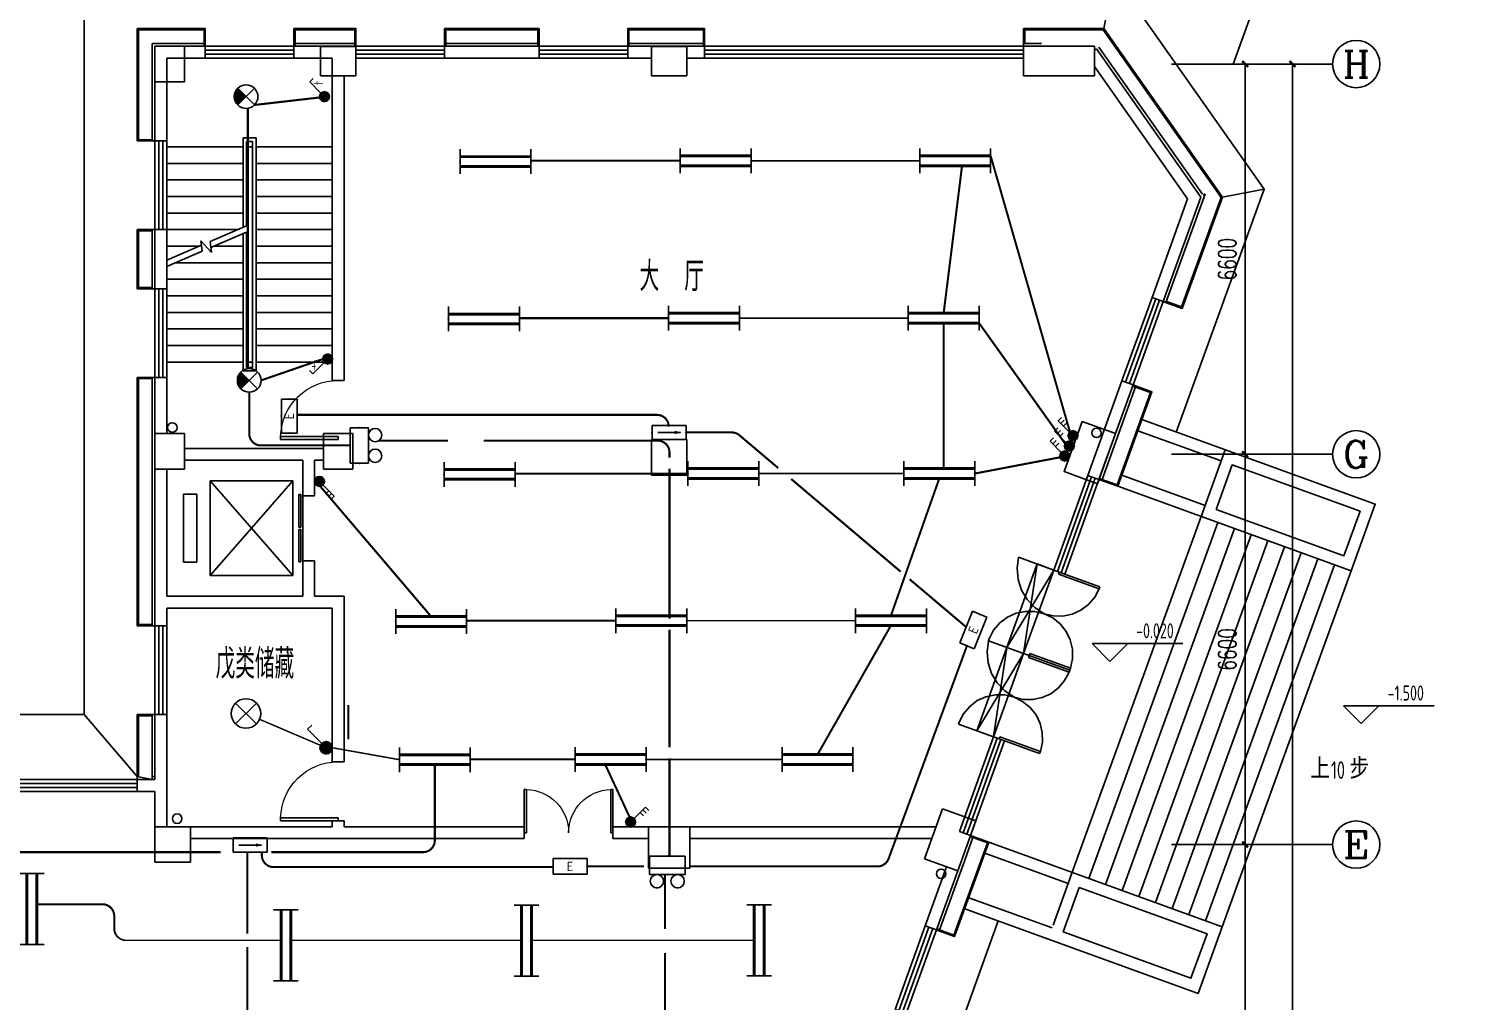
# Model space of a CAD drawing. Extents: x 2166032 to 5302137, y 581493 to 2416206.
# Drawn here: x 2506403 to 2530567, y 1214618 to 1231071 of the extents above; entities that cross this region are included whole.
import ezdxf
from ezdxf.enums import TextEntityAlignment as Align

# ---------------------------------------------------------------- set-up
doc = ezdxf.new("R2010")
doc.units = 0
doc.header["$LTSCALE"] = 1000
doc.header["$MEASUREMENT"] = 0
doc.linetypes.add('DASH', pattern=[0.35, 0.25, -0.1])
doc.linetypes.add('DASHEDX2', pattern=[1.5, 1, -0.5])
for name, color, linetype in [('3T_WOOD', 21, 'Continuous'), ('AXIS', 3, 'Continuous'), ('AXIS_TEXT', 7, 'Continuous'), ('COLUMN', 2, 'Continuous'), ('DIM_ELEV', 3, 'Continuous'), ('DIM_SYMB', 3, 'Continuous'), ('EQUIP-照明', 3, 'Continuous'), ('PUB_TEXT', 7, 'Continuous'), ('STAIR', 8, 'Continuous'), ('SURFACE', 8, 'Continuous'), ('TEL_TEXT', 7, 'Continuous'), ('WALL', 8, 'Continuous'), ('WINDOW', 8, 'Continuous'), ('WIRE-应急', 6, 'DASH'), ('WIRE-照明', 1, 'Continuous'), ('屋面', 151, 'Continuous'), ('石材幕墙', 8, 'Continuous')]:
    doc.layers.add(name, color=color, linetype=linetype)
doc.styles.add('_TCH_AXIS', font='complex_.ttf')
doc.styles.add('_TCH_DIM', font='tssdeng.shx', dxfattribs={"bigfont": 'tssdchn.shx'})
doc.styles.add('_TEL_DIM', font='@tssdeng.shx', dxfattribs={"width": 0.8, "height": 3.5, "bigfont": '!tssdchn.shx'})
doc.styles.add('COMPLEX', font='complex_.ttf')
doc.styles.add('DIM_FONT', font='simplex_.ttf', dxfattribs={"width": 0.7})
doc.styles.get("Standard").update_dxf_attribs({"font": 'tssdeng.shx', "bigfont": 'tssdchn.shx'})
doc.styles.add('TSSD_REIN', font='tssdeng.shx', dxfattribs={"width": 0.7, "bigfont": 'tssdchn.shx'})
doc.dimstyles.new('DIMN', dxfattribs={"dimtxt": 300, "dimasz": 100, "dimexe": 250, "dimexo": 300, "dimgap": 150, "dimtad": 1, "dimdec": 0, "dimzin": 0, "dimdsep": 46, "dimtxsty": 'DIM_FONT', "dimblk": 'ARCHTICK', "dimcen": 0.09, "dimclrt": 7, "dimazin": 2, "dimtfac": 1, "dimtdec": 0, "dimtix": 1, "dimtmove": 2, "dimatfit": 3, "dimldrblk": 'ARCHTICK', "dimfxl": 1, "dimtolj": 1, "dimtzin": 0, "dimarcsym": 0})

# ---------------------------------------------------------------- blocks, each defined once
blk = doc.blocks.new('A$C7AC737C2')
at = {"color": 6, "linetype": 'Continuous'}
for p, q in [((0, 150), (1500, 150)), ((0, -150), (0, 150)), ((0, 150), (1500, -150)), ((1500, 150), (0, -150)), ((1500, -150), (1500, 150)), ((1500, -150), (0, -150))]:
    blk.add_line(p, q, dxfattribs=at)
blk = doc.blocks.new('$equip$00001148')
for p, q in [((0.354, 0.354), (-0.354, -0.354)), ((-0.354, 0.354), (0.354, -0.354))]:
    blk.add_line(p, q)
blk.add_circle((0, 0), 0.5)
at = {"flags": 9}
blk.add_attdef('A', (0, 0), '', height=0.00002, dxfattribs=at)
blk = doc.blocks.new('$equip$00001962')
for p, q in [((0.147, 0.356), (0.625, 0.833)), ((0.625, 0.833), (0.766, 0.692))]:
    blk.add_line(p, q)
blk.add_circle((0, 0.208), 0.208)
for p in [(-0.208, 0.208), (0, 0.417), (0, 0), (0.208, 0.208)]:
    blk.add_point(p)
for points in [[(-0.18, 0.313), (0.18, 0.313), (-0.208, 0.208), (0.208, 0.208)], [(-0.18, 0.104), (0.18, 0.104), (-0.208, 0.208), (0.208, 0.208)], [(-0.104, 0.389), (0.104, 0.389), (-0.18, 0.313), (0.18, 0.313)], [(-0.104, 0.028), (0.104, 0.028), (-0.18, 0.104), (0.18, 0.104)], [(0, 0.417), (0, 0.417), (-0.104, 0.389), (0.104, 0.389)], [(0, 0), (0, 0), (-0.104, 0.028), (0.104, 0.028)]]:
    blk.add_solid(points)
at = {"layer": 'TEL_TEXT', "style": '_TEL_DIM', "flags": 1}
blk.add_attdef('A', text='', height=0.00002, dxfattribs=at).set_placement((0, 0), align=Align.MIDDLE_CENTER)
blk = doc.blocks.new('$equip$00001160')
for p, q in [((-1.2, 0.417), (-1.2, -0.417)), ((-1.2, 0.167), (1.2, 0.167)), ((1.2, 0.417), (1.2, -0.417)), ((-1.2, -0.167), (1.2, -0.167))]:
    blk.add_line(p, q)
at = {"const_width": 0.1}
for points in [[(-1.2, 0.167), (1.2, 0.167)], [(-1.2, -0.167), (1.2, -0.167)]]:
    blk.add_lwpolyline(points, dxfattribs=at)
at = {"layer": 'EQUIP-照明'}
for p in [(-1.2, 0), (0, 0.167), (1.2, 0), (0, -0.167)]:
    blk.add_point(p, dxfattribs=at)
at = {"layer": 'EQUIP-照明', "flags": 9}
blk.add_attdef('A', (0, 0), '', height=0.00002, dxfattribs=at)
blk = doc.blocks.new('$equip$00001964')
for p, q in [((0.147, 0.356), (0.625, 0.833)), ((0.399, 0.607), (0.54, 0.466)), ((0.512, 0.72), (0.653, 0.579)), ((0.625, 0.833), (0.766, 0.692))]:
    blk.add_line(p, q)
blk.add_circle((0, 0.208), 0.208)
for p in [(-0.208, 0.208), (0, 0.417), (0, 0), (0.208, 0.208)]:
    blk.add_point(p)
for points in [[(-0.18, 0.313), (0.18, 0.313), (-0.208, 0.208), (0.208, 0.208)], [(-0.18, 0.104), (0.18, 0.104), (-0.208, 0.208), (0.208, 0.208)], [(-0.104, 0.389), (0.104, 0.389), (-0.18, 0.313), (0.18, 0.313)], [(-0.104, 0.028), (0.104, 0.028), (-0.18, 0.104), (0.18, 0.104)], [(0, 0.417), (0, 0.417), (-0.104, 0.389), (0.104, 0.389)], [(0, 0), (0, 0), (-0.104, 0.028), (0.104, 0.028)]]:
    blk.add_solid(points)
at = {"layer": 'TEL_TEXT', "style": '_TEL_DIM', "flags": 1}
blk.add_attdef('A', text='', height=0.00002, dxfattribs=at).set_placement((0, 0), align=Align.MIDDLE_CENTER)
blk = doc.blocks.new('$equip$00001776')
for p, q in [((0.72, 0.66), (-0.72, 0.66)), ((-0.72, 0.66), (-0.72, 0)), ((0.72, 0), (0.72, 0.66)), ((-0.72, 0), (0.72, 0))]:
    blk.add_line(p, q)
for p in [(0, 0.66), (-0.72, 0.33), (0, 0), (0.72, 0.33)]:
    blk.add_point(p)
at = {"color": 7, "style": '_TEL_DIM'}
blk.add_attdef('$TEXT$', text='', height=0.4, dxfattribs=at).set_placement((0, 0.33), align=Align.MIDDLE_CENTER)
at = {"color": 7, "style": '_TEL_DIM', "flags": 1}
blk.add_attdef('A', text='', height=0.00002, dxfattribs=at).set_placement((0, 0), align=Align.MIDDLE_CENTER)
blk = doc.blocks.new('$equip$00001190')
for p, q in [((-0.354, 0.354), (0.354, -0.354)), ((-0.354, -0.354), (0.354, 0.354))]:
    blk.add_line(p, q)
blk.add_circle((0, 0), 0.5)
for points in [[(-0.177, -0.177), (-0.483, 0.129), (0, 0), (-0.354, 0.354)], [(-0.306, -0.306), (-0.483, -0.129), (-0.177, -0.177), (-0.483, 0.129)], [(-0.354, -0.354), (-0.354, -0.354), (-0.306, -0.306), (-0.483, -0.129)]]:
    blk.add_solid(points)
at = {"flags": 9}
blk.add_attdef('A', (0, 0), '', height=0.00002, dxfattribs=at)
blk = doc.blocks.new('$equip$00001822')
for p, q in [((0.147, 0.356), (0.625, 0.833)), ((0.625, 0.833), (0.766, 0.692))]:
    blk.add_line(p, q)
blk.add_circle((0, 0.208), 0.208)
for p in [(-0.208, 0.208), (-0.015, 0.001), (0, 0.417), (0.208, 0.208)]:
    blk.add_point(p)
for points in [[(-0.18, 0.313), (0.18, 0.313), (-0.208, 0.208), (0.208, 0.208)], [(-0.18, 0.104), (0.18, 0.104), (-0.208, 0.208), (0.208, 0.208)], [(-0.104, 0.389), (0.104, 0.389), (-0.18, 0.313), (0.18, 0.313)], [(-0.104, 0.028), (0.104, 0.028), (-0.18, 0.104), (0.18, 0.104)], [(0, 0.417), (0, 0.417), (-0.104, 0.389), (0.104, 0.389)], [(0, 0), (0, 0), (-0.104, 0.028), (0.104, 0.028)]]:
    blk.add_solid(points)
at = {"color": 7, "style": '_TEL_DIM'}
blk.add_attdef('$TEXT$', text='', height=0.4, dxfattribs=at).set_placement((0.581, 0.465), align=Align.MIDDLE_CENTER)
at = {"color": 7, "style": '_TEL_DIM', "flags": 1}
blk.add_attdef('A', text='', height=0.00002, dxfattribs=at).set_placement((0, 0), align=Align.MIDDLE_CENTER)
blk = doc.blocks.new('$equip_U$00000006')
at = {"color": 3}
for p, q in [((-0.6, 0.624), (0.6, 0.624)), ((-0.6, 0), (-0.6, 0.624)), ((0.6, 0.624), (0.6, 0)), ((0.6, 0), (-0.6, 0))]:
    blk.add_line(p, q, dxfattribs=at)
for centre in [(-0.35, 0.849), (0.35, 0.849)]:
    blk.add_circle(centre, 0.225, dxfattribs=at)
at = {"style": '_TEL_DIM', "flags": 1}
blk.add_attdef('A', text='', height=0.00002, dxfattribs=at).set_placement((0, 0), align=Align.MIDDLE_CENTER)
blk = doc.blocks.new('$equip_U$00000175(20081108-2321)')
for p in [(0, 0.624), (-0.6, 0.312), (0, 0), (0.6, 0.312)]:
    blk.add_point(p)
blk.add_blockref('$equip_U$00000006', (0, 0))
at = {"color": 7, "style": '_TEL_DIM', "flags": 1}
blk.add_attdef('A', text='', height=0.000025, dxfattribs=at).set_placement((0, 0), align=Align.MIDDLE_CENTER)
blk = doc.blocks.new('$equip_U$00000184(许虹剑)')
for p in [(-0.35, 1.074), (0.35, 1.074), (-0.6, 0.312), (0, 0), (0.6, 0.312)]:
    blk.add_point(p)
blk.add_blockref('$equip_U$00000175(20081108-2321)', (0, 0))
at = {"color": 7, "style": '_TEL_DIM', "flags": 1}
blk.add_attdef('A', text='', height=0.000025, dxfattribs=at).set_placement((0, 0), align=Align.MIDDLE_CENTER)
blk = doc.blocks.new('$equip_U$00000360(20081108-2321)')
at = {"ltscale": 5}
for p in [(-0.35, 1.074), (0.35, 1.074), (-0.6, 0.312), (0, 0), (0.6, 0.312)]:
    blk.add_point(p, dxfattribs=at)
blk.add_blockref('$equip_U$00000184(许虹剑)', (0, 0), dxfattribs=at)
at = {"color": 7, "style": '_TEL_DIM', "flags": 1}
blk.add_attdef('A', text='', height=0.000025, dxfattribs=at).set_placement((0, 0), align=Align.MIDDLE_CENTER)
blk = doc.blocks.new('$equip$00001687')
for p, q in [((0.72, 0.6), (-0.72, 0.6)), ((-0.72, 0.6), (-0.72, 0)), ((-0.72, 0), (0.72, 0)), ((0.72, 0), (0.72, 0.6))]:
    blk.add_line(p, q)
at = {"color": 7}
blk.add_line((-0.48, 0.3), (0.48, 0.3), dxfattribs=at)
for p in [(-0.72, 0.3), (0, 0.6), (0, 0), (0.72, 0.3)]:
    blk.add_point(p)
blk.add_solid([(0.24, 0.228), (0.528, 0.3), (0.24, 0.372)])
at = {"layer": 'TEL_TEXT', "style": '_TEL_DIM', "flags": 1}
blk.add_attdef('A', text='', height=0.00002, dxfattribs=at).set_placement((0, 0), align=Align.MIDDLE_CENTER)
blk = doc.blocks.new('_ArchTick')
at = {"color": 0, "linetype": 'ByBlock', "const_width": 0.4}
blk.add_lwpolyline([(-0.5, -0.5), (0.5, 0.5)], dxfattribs=at)
blk = doc.blocks.new('*D2884')
at = {"layer": 'AXIS', "color": 0, "lineweight": -2}
for p, q in [((2526048, 1217271), (2527241, 1217271)), ((2526991, 1210071), (2526991, 1217271)), ((2526048, 1210071), (2527241, 1210071))]:
    blk.add_line(p, q, dxfattribs=at)
at = {"layer": 'Defpoints', "color": 0}
for p in [(2525748, 1217271), (2526991, 1217271), (2525748, 1210071)]:
    blk.add_point(p, dxfattribs=at)
at = {"layer": 'AXIS', "color": 0, "lineweight": -2, "xscale": 100, "yscale": 100, "zscale": 100}
for p, rotation in [((2526991, 1217271), 90), ((2526991, 1210071), 270)]:
    blk.add_blockref('_ArchTick', p, dxfattribs=dict(at, rotation=rotation))
at = {"layer": 'AXIS', "color": 7, "insert": (2526689, 1213671), "char_height": 300, "attachment_point": 5, "rotation": 90, "style": 'DIM_FONT'}
blk.add_mtext('\\A1;7200', dxfattribs=at)
blk = doc.blocks.new('*D2885')
at = {"layer": 'AXIS', "color": 0, "lineweight": -2}
for p, q in [((2526048, 1223871), (2527241, 1223871)), ((2526991, 1217271), (2526991, 1223871)), ((2526048, 1217271), (2527241, 1217271))]:
    blk.add_line(p, q, dxfattribs=at)
at = {"layer": 'Defpoints', "color": 0}
for p in [(2525748, 1223871), (2526991, 1223871), (2525748, 1217271)]:
    blk.add_point(p, dxfattribs=at)
at = {"layer": 'AXIS', "color": 0, "lineweight": -2, "xscale": 100, "yscale": 100, "zscale": 100}
for p, rotation in [((2526991, 1223871), 90), ((2526991, 1217271), 270)]:
    blk.add_blockref('_ArchTick', p, dxfattribs=dict(at, rotation=rotation))
at = {"layer": 'AXIS', "color": 7, "insert": (2526689, 1220571), "char_height": 300, "attachment_point": 5, "rotation": 90, "style": 'DIM_FONT'}
blk.add_mtext('\\A1;6600', dxfattribs=at)
blk = doc.blocks.new('*D2886')
at = {"layer": 'AXIS', "color": 0, "lineweight": -2}
for p, q in [((2526048, 1230471), (2527241, 1230471)), ((2526991, 1223871), (2526991, 1230471)), ((2526048, 1223871), (2527241, 1223871))]:
    blk.add_line(p, q, dxfattribs=at)
at = {"layer": 'Defpoints', "color": 0}
for p in [(2525748, 1230471), (2526991, 1230471), (2525748, 1223871)]:
    blk.add_point(p, dxfattribs=at)
at = {"layer": 'AXIS', "color": 0, "lineweight": -2, "xscale": 100, "yscale": 100, "zscale": 100}
for p, rotation in [((2526991, 1230471), 90), ((2526991, 1223871), 270)]:
    blk.add_blockref('_ArchTick', p, dxfattribs=dict(at, rotation=rotation))
at = {"layer": 'AXIS', "color": 7, "insert": (2526689, 1227171), "char_height": 300, "attachment_point": 5, "rotation": 90, "style": 'DIM_FONT'}
blk.add_mtext('\\A1;6600', dxfattribs=at)
blk = doc.blocks.new('*D2887')
at = {"layer": 'AXIS', "color": 0, "lineweight": -2}
for p, q in [((2526048, 1230471), (2528041, 1230471)), ((2527791, 1195171), (2527791, 1230471)), ((2526048, 1195171), (2528041, 1195171))]:
    blk.add_line(p, q, dxfattribs=at)
at = {"layer": 'Defpoints', "color": 0}
for p in [(2525748, 1230471), (2527791, 1230471), (2525748, 1195171)]:
    blk.add_point(p, dxfattribs=at)
at = {"layer": 'AXIS', "color": 0, "lineweight": -2, "xscale": 100, "yscale": 100, "zscale": 100}
for p, rotation in [((2527791, 1230471), 90), ((2527791, 1195171), 270)]:
    blk.add_blockref('_ArchTick', p, dxfattribs=dict(at, rotation=rotation))
at = {"layer": 'AXIS', "color": 7, "insert": (2527489, 1212821), "char_height": 300, "attachment_point": 5, "rotation": 90, "style": 'DIM_FONT'}
blk.add_mtext('\\A1;35300', dxfattribs=at)
blk = doc.blocks.new('$TCHSYS$WIN2D')
for p, q in [((-0.5, 0.5), (0.5, 0.5)), ((-0.5, 0.5), (-0.5, -0.5)), ((0.5, 0.5), (0.5, -0.5)), ((0.5, 0.1667), (-0.5, 0.1667)), ((0.5, -0.1667), (-0.5, -0.1667)), ((-0.5, -0.5), (0.5, -0.5))]:
    blk.add_line(p, q)
blk = doc.blocks.new('$DorLib2D$00000001')
for p, q in [((0.45, 0.975), (0.5, 0.975)), ((0.45, 0), (0.45, 0.975)), ((0.5, 0), (0.5, 0.975)), ((0.5, 0), (0.45, 0))]:
    blk.add_line(p, q)
at = {"lineweight": 13}
blk.add_arc((0.475, 0), 0.975, 91.4693, 180, dxfattribs=at)
blk = doc.blocks.new('$DorLib2D$00000141')
at = {"color": 0}
for points in [[(-0.5, 0), (-0.5, 0.487)], [(-0.475, 0.487), (-0.5, 0.487)], [(-0.475, 0), (-0.475, 0.487)], [(-0.369, 0.473), (-0.475, 0.487)], [(0.475, 0.487), (0.369, 0.473)], [(0.475, 0), (0.475, 0.487)], [(0.475, 0.487), (0.5, 0.487)], [(0.5, 0), (0.5, 0.487)], [(-0.268, 0.435), (-0.369, 0.473)], [(-0.178, 0.377), (-0.268, 0.435)], [(-0.103, 0.3), (-0.178, 0.377)], [(0.178, 0.377), (0.103, 0.3)], [(0.268, 0.435), (0.178, 0.377)], [(0.369, 0.473), (0.268, 0.435)], [(-0.047, 0.208), (-0.103, 0.3)], [(-0.012, 0.107), (-0.047, 0.208)], [(0.047, 0.208), (0.012, 0.107)], [(0.103, 0.3), (0.047, 0.208)], [(0, 0), (-0.012, 0.107)], [(-0.012, -0.107), (0, 0)], [(0.012, 0.107), (0, 0)], [(-0.5, 0), (-0.475, 0)], [(0.5, 0), (0.475, 0)]]:
    blk.add_lwpolyline(points, dxfattribs=at)
at = {"color": 0, "linetype": 'DASHEDX2'}
for points in [[(0, 0), (0.03, -0.122), (0.086, -0.234), (0.165, -0.331), (0.264, -0.408), (0.378, -0.461), (0.5, -0.488)], [(-0.5, 0), (-0.5, -0.488)], [(-0.047, -0.208), (-0.012, -0.107)], [(0.5, 0), (0.5, -0.488)], [(-0.178, -0.377), (-0.103, -0.3)], [(-0.103, -0.3), (-0.047, -0.208)], [(-0.475, -0.487), (-0.369, -0.473)], [(-0.369, -0.473), (-0.268, -0.435)], [(-0.268, -0.435), (-0.178, -0.377)], [(-0.475, -0.488), (-0.5, -0.488)]]:
    blk.add_lwpolyline(points, dxfattribs=at)
blk = doc.blocks.new('_AXISO')
blk.add_circle((0, 0), 0.5)
at = {"layer": 'AXIS_TEXT', "style": 'COMPLEX', "width": 1.171875}
blk.add_attdef('A', text='', height=0.56, dxfattribs=at).set_placement((-0.25, -0.28), (0.25, -0.28), align=Align.FIT)
blk = doc.blocks.new('$TCHSYS$LDOR22D')
for p, q in [((-0.517, 0.833), (-0.017, 0.833)), ((-0.517, 0.833), (-0.517, 0.667)), ((-0.517, 0.667), (-0.017, 0.667)), ((-0.017, 0.833), (-0.017, 0.667)), ((0.017, 0.833), (0.017, 0.667)), ((0.017, 0.833), (0.517, 0.833)), ((0.017, 0.667), (0.517, 0.667)), ((0.517, 0.833), (0.517, 0.667)), ((-0.5, 0.5), (0.5, 0.5))]:
    blk.add_line(p, q)
blk = doc.blocks.new('$TCHSYS$DOOR2D')
for p, q in [((0.45, 0.975), (0.5, 0.975)), ((0.45, 0), (0.45, 0.975)), ((0.5, 0), (0.5, 0.975)), ((0.5, 0), (0.45, 0))]:
    blk.add_line(p, q)
at = {"lineweight": 13}
blk.add_arc((0.475, 0), 0.975, 91.4693, 180, dxfattribs=at)
blk = doc.blocks.new('$DorLib2D$00000002')
for p, q in [((-0.5, 0), (-0.5, 0.4875)), ((-0.475, 0.4875), (-0.5, 0.4875)), ((-0.475, 0), (-0.475, 0.4875)), ((0.475, 0), (0.475, 0.4875)), ((0.475, 0.4875), (0.5, 0.4875)), ((0.5, 0), (0.5, 0.4875)), ((-0.5, 0), (-0.475, 0)), ((0.5, 0), (0.475, 0))]:
    blk.add_line(p, q)
at = {"lineweight": 13}
for centre, start, end in [((-0.4875, 0), 0, 88.53072), ((0.4875, 0), 91.46928, 180)]:
    blk.add_arc(centre, 0.4875, start, end, dxfattribs=at)

msp = doc.modelspace()

# ---------------------------------------------------------------- linework, layer by layer
msp.add_circle((2604640.5, 1020101.3), 438608.5)
at = {"layer": '3T_WOOD'}
for points in [[(2525825.8, 1224247.1), (2527314.1, 1228352.9), (2524768.5, 1231970.7), (2507342.8, 1231970.7), (2507342.8, 1219470.7), (2501792.8, 1219470.7)], [(2524601.3, 1231070.7), (2524768.5, 1231970.7)], [(2526608.1, 1228218.6), (2527314.1, 1228352.9)], [(2508242.8, 1218420.7), (2507342.8, 1219470.7)], [(2522810.7, 1215979.5), (2514903.7, 1193970.7), (2498142.8, 1193970.7)]]:
    msp.add_lwpolyline(points, dxfattribs=at)
at = {"layer": 'AXIS'}
for p, q in [((2526786.6, 1230470.7), (2528144.9, 1234233)), ((2525747.6, 1230470.7), (2528471.1, 1230470.7)), ((2525747.6, 1223870.7), (2528471.1, 1223870.7)), ((2525747.6, 1217270.7), (2528471.1, 1217270.7))]:
    msp.add_line(p, q, dxfattribs=at)
at = {"layer": 'COLUMN'}
for p, q in [((2509042.8, 1230770.7), (2508542.8, 1230770.7)), ((2508542.8, 1230770.7), (2508542.8, 1230170.7)), ((2509042.8, 1230170.7), (2509042.8, 1230770.7)), ((2511942.8, 1230770.3), (2511342.8, 1230770.3)), ((2511342.8, 1230770.3), (2511342.8, 1230270.3)), ((2511942.8, 1230270.3), (2511942.8, 1230770.3)), ((2517542.8, 1230770.3), (2516942.8, 1230770.3)), ((2516942.8, 1230770.3), (2516942.8, 1230270.3)), ((2517542.8, 1230270.3), (2517542.8, 1230770.3)), ((2524442.8, 1230770.7), (2523242.8, 1230770.7)), ((2523242.8, 1230770.7), (2523242.8, 1230270.7)), ((2524442.8, 1230270.7), (2524442.8, 1230770.7)), ((2511342.8, 1230270.3), (2511942.8, 1230270.3)), ((2516942.8, 1230270.3), (2517542.8, 1230270.3)), ((2523242.8, 1230270.7), (2524442.8, 1230270.7)), ((2508542.8, 1230170.7), (2509042.8, 1230170.7)), ((2509042.8, 1224220.7), (2508542.8, 1224220.7)), ((2508542.8, 1224220.7), (2508542.8, 1223620.7)), ((2509042.8, 1223620.7), (2509042.8, 1224220.7)), ((2511892.8, 1224220.7), (2511392.8, 1224220.7)), ((2511392.8, 1224220.7), (2511392.8, 1223620.7)), ((2511892.8, 1223620.7), (2511892.8, 1224220.7)), ((2517542.8, 1224120.7), (2516942.8, 1224120.7)), ((2516942.8, 1224120.7), (2516942.8, 1223520.7)), ((2517542.8, 1223520.7), (2517542.8, 1224120.7)), ((2508542.8, 1223620.7), (2509042.8, 1223620.7)), ((2511392.8, 1223620.7), (2511892.8, 1223620.7)), ((2516942.8, 1223520.7), (2517542.8, 1223520.7)), ((2521868.9, 1217875.1), (2521563.3, 1217028.6)), ((2522433.2, 1217671.4), (2521868.9, 1217875.1)), ((2522127.6, 1216824.8), (2522433.2, 1217671.4)), ((2509142.8, 1217570.7), (2508542.8, 1217570.7)), ((2508542.8, 1217570.7), (2508542.8, 1216970.7)), ((2509142.8, 1216970.7), (2509142.8, 1217570.7)), ((2517592.8, 1217570.7), (2516892.8, 1217570.7)), ((2516892.8, 1217570.7), (2516892.8, 1216870.7)), ((2517592.8, 1216870.7), (2517592.8, 1217570.7)), ((2508542.8, 1216970.7), (2509142.8, 1216970.7)), ((2521563.3, 1217028.6), (2522127.6, 1216824.8)), ((2516892.8, 1216870.7), (2517592.8, 1216870.7))]:
    msp.add_line(p, q, dxfattribs=at)
at = {"layer": 'DIM_ELEV'}
for p, q in [((2524704.3, 1220368.7), (2524404.3, 1220668.7)), ((2524404.3, 1220668.7), (2525937.6, 1220668.7)), ((2524704.3, 1220368.7), (2525004.3, 1220668.7)), ((2528954.3, 1219316.6), (2528654.3, 1219616.6)), ((2528654.3, 1219616.6), (2530187.7, 1219616.6)), ((2528954.3, 1219316.6), (2529254.3, 1219616.6))]:
    msp.add_line(p, q, dxfattribs=at)
at = {"layer": 'DIM_SYMB'}
msp.add_lwpolyline([(2527999.4, 1218591.3, 0, 0, 0), (2526616.6, 1219098.4, 80, 0, 0), (2526335, 1219201.7, 0, 0, 0)], format="xyseb", dxfattribs=at)
at = {"layer": 'STAIR'}
for p, q in [((2511542.8, 1230570.7), (2508742.8, 1230570.7)), ((2508742.8, 1230570.7), (2508742.8, 1229070.7)), ((2511542.8, 1229070.7), (2511542.8, 1230570.7)), ((2508742.8, 1227153.7), (2508742.8, 1229070.7)), ((2508742.8, 1229070.7), (2510032.8, 1229070.7)), ((2508742.8, 1229070.7), (2510032.8, 1229070.7)), ((2510032.8, 1227710.7), (2510032.8, 1229220.7)), ((2510032.8, 1229220.7), (2510252.8, 1229220.7)), ((2510092.8, 1227736.6), (2510092.8, 1229160.7)), ((2510092.8, 1229160.7), (2510192.8, 1229160.7)), ((2510092.8, 1227736.6), (2510092.8, 1229070.7)), ((2510092.8, 1229070.7), (2510192.8, 1229070.7)), ((2510192.8, 1229160.7), (2510192.8, 1225340.7)), ((2510192.8, 1229070.7), (2510192.8, 1225430.7)), ((2510252.8, 1229220.7), (2510252.8, 1225280.7)), ((2511542.8, 1229070.7), (2510252.8, 1229070.7)), ((2510252.8, 1229070.7), (2511542.8, 1229070.7)), ((2511542.8, 1229070.7), (2511542.8, 1225430.7)), ((2508742.8, 1228790.7), (2510032.8, 1228790.7)), ((2511542.8, 1228790.7), (2510252.8, 1228790.7)), ((2508742.8, 1228510.7), (2510032.8, 1228510.7)), ((2511542.8, 1228510.7), (2510252.8, 1228510.7)), ((2508742.8, 1228230.7), (2510032.8, 1228230.7)), ((2511542.8, 1228230.7), (2510252.8, 1228230.7)), ((2508742.8, 1227950.7), (2510032.8, 1227950.7)), ((2511542.8, 1227950.7), (2510252.8, 1227950.7)), ((2508742.8, 1227670.7), (2509940.1, 1227670.7)), ((2509474.4, 1227469.6), (2510092.8, 1227736.6)), ((2509489.5, 1227367.2), (2510092.8, 1227627.6)), ((2510032.8, 1225280.7), (2510032.8, 1227601.7)), ((2510092.8, 1225430.7), (2510092.8, 1227627.6)), ((2510092.8, 1225340.7), (2510092.8, 1227627.6)), ((2511542.8, 1227670.7), (2510252.8, 1227670.7)), ((2508742.8, 1227153.7), (2509327.8, 1227406.3)), ((2508742.8, 1227390.7), (2509291.6, 1227390.7)), ((2508742.8, 1227044.8), (2509342.8, 1227303.8)), ((2509342.8, 1227303.8), (2509316.9, 1227480.4)), ((2509316.9, 1227480.4), (2509501.5, 1227284.8)), ((2509501.5, 1227284.8), (2509474.4, 1227469.6)), ((2509543.9, 1227390.7), (2510032.8, 1227390.7)), ((2511542.8, 1227390.7), (2510252.8, 1227390.7)), ((2508895.4, 1227110.7), (2510032.8, 1227110.7)), ((2511542.8, 1227110.7), (2510252.8, 1227110.7)), ((2508742.8, 1225430.7), (2508742.8, 1227044.8)), ((2508742.8, 1226830.7), (2510032.8, 1226830.7)), ((2511542.8, 1226830.7), (2510252.8, 1226830.7)), ((2508742.8, 1226550.7), (2510032.8, 1226550.7)), ((2511542.8, 1226550.7), (2510252.8, 1226550.7)), ((2508742.8, 1226270.7), (2510032.8, 1226270.7)), ((2511542.8, 1226270.7), (2510252.8, 1226270.7)), ((2508742.8, 1225990.7), (2510032.8, 1225990.7)), ((2511542.8, 1225990.7), (2510252.8, 1225990.7)), ((2508742.8, 1225710.7), (2510032.8, 1225710.7)), ((2511542.8, 1225710.7), (2510252.8, 1225710.7)), ((2508742.8, 1225430.7), (2510032.8, 1225430.7)), ((2510092.8, 1225430.7), (2510192.8, 1225430.7)), ((2511542.8, 1225430.7), (2510252.8, 1225430.7)), ((2510252.8, 1225280.7), (2510032.8, 1225280.7)), ((2510192.8, 1225340.7), (2510092.8, 1225340.7)), ((2509025.9, 1223195.7), (2509250.9, 1223195.7)), ((2509025.9, 1222045.7), (2509025.9, 1223195.7)), ((2509250.9, 1223195.7), (2509250.9, 1222045.7)), ((2509475.9, 1223420.7), (2510875.9, 1223420.7)), ((2509475.9, 1221820.7), (2509475.9, 1223420.7)), ((2509475.9, 1223420.7), (2510875.9, 1221820.7)), ((2510875.9, 1223420.7), (2509475.9, 1221820.7)), ((2510875.9, 1223420.7), (2510875.9, 1221820.7)), ((2526246.1, 1222818.3), (2524184.2, 1217130.4)), ((2526528.1, 1222716.1), (2524346.9, 1216699.1)), ((2526810.1, 1222613.8), (2524629, 1216596.8)), ((2527092.2, 1222511.6), (2524911, 1216494.6)), ((2527374.2, 1222409.4), (2525193, 1216392.4)), ((2527656.2, 1222307.1), (2525475.1, 1216290.1)), ((2509250.9, 1222045.7), (2509025.9, 1222045.7)), ((2527938.3, 1222204.9), (2525757.1, 1216187.9)), ((2528220.3, 1222102.7), (2526039.2, 1216085.7)), ((2528502.4, 1222000.4), (2526321.2, 1215983.4)), ((2510875.9, 1221820.7), (2509475.9, 1221820.7)), ((2528784, 1221898.3), (2526603.3, 1215881.2))]:
    msp.add_line(p, q, dxfattribs=at)
for points in [[(2524835.8, 1223329.4), (2528784, 1221898.3), (2529192.9, 1223026.5), (2525244.4, 1224457.8)], [(2526586.4, 1223758.6), (2525176.2, 1224269.8)], [(2526244.9, 1222818.7), (2526653.5, 1223947)], [(2526501.8, 1222938.3), (2526774.4, 1223690.5), (2528936.7, 1222906.6), (2528664.1, 1222154.5), (2526501.8, 1222938.3)], [(2524904, 1223517.5), (2526313.8, 1223006.5)], [(2522654.7, 1217312.5), (2526603.7, 1215881), (2526194.7, 1214752.9), (2522245.7, 1216184.4)], [(2522586.5, 1217124.5), (2523997.1, 1216613.1)], [(2524184.2, 1217130.4), (2523741.1, 1215908.2)], [(2524185.2, 1216545), (2523912.5, 1215792.9), (2526074.8, 1215009), (2526347.5, 1215761.2), (2524185.2, 1216545)], [(2523724.5, 1215861), (2522313.9, 1216372.4)]]:
    msp.add_lwpolyline(points, dxfattribs=at)
at = {"layer": 'SURFACE'}
for p, q in [((2508492.8, 1230820.7), (2509392.8, 1230820.7)), ((2508492.8, 1230820.7), (2508492.8, 1229170.7)), ((2509392.8, 1230820.7), (2509392.8, 1230770.7)), ((2510892.8, 1230820.7), (2510892.8, 1230770.7)), ((2510892.8, 1230820.7), (2511642.8, 1230820.7)), ((2511642.8, 1230820.7), (2511942.4, 1230820.7)), ((2511942.4, 1230820.7), (2511942.4, 1230770.7)), ((2513442.4, 1230820.7), (2513442.4, 1230770.7)), ((2513442.4, 1230820.7), (2515042.4, 1230820.7)), ((2515042.4, 1230820.7), (2515042.4, 1230770.7)), ((2516542.4, 1230820.7), (2516542.4, 1230770.7)), ((2516542.4, 1230820.7), (2517192.8, 1230820.7)), ((2517192.8, 1230820.7), (2517842.6, 1230820.7)), ((2517842.6, 1230820.7), (2517842.6, 1230770.7)), ((2523242.6, 1230820.7), (2523242.6, 1230770.7)), ((2523242.6, 1230820.7), (2523542.8, 1230820.7)), ((2524516.3, 1230757), (2526267.8, 1228267.7)), ((2508492.8, 1229170.7), (2508542.8, 1229170.7)), ((2526280.1, 1228250.3), (2526313.6, 1228273.9)), ((2526296.6, 1228226.8), (2526313.6, 1228273.9)), ((2526296.6, 1228226.8), (2525650.7, 1226437.9)), ((2508492.8, 1227670.7), (2508542.8, 1227670.7)), ((2508492.8, 1227670.7), (2508492.8, 1226670.7)), ((2508492.8, 1226670.7), (2508542.8, 1226670.7)), ((2525650.7, 1226437.9), (2525603.7, 1226454.8)), ((2508492.8, 1225170.7), (2508542.8, 1225170.7)), ((2508492.8, 1225170.7), (2508492.8, 1223870.7)), ((2525141.3, 1225027), (2524564, 1223428)), ((2525141.3, 1225027), (2525094.3, 1225044)), ((2508492.8, 1223870.7), (2508492.8, 1221370.7)), ((2524564, 1223428), (2524517, 1223445)), ((2508492.8, 1221370.7), (2508492.8, 1221320.7)), ((2508492.8, 1221370.7), (2508492.8, 1220970.7)), ((2508492.8, 1221320.7), (2508492.8, 1221320.7)), ((2508492.8, 1220970.7), (2508542.8, 1220970.7)), ((2508492.8, 1219470.7), (2508542.8, 1219470.7)), ((2508492.8, 1219470.7), (2508492.8, 1218420.7)), ((2508242.8, 1218420.7), (2508242.8, 1218370.7)), ((2508242.8, 1218420.7), (2508492.8, 1218370.7)), ((2508492.8, 1218420.7), (2508492.8, 1218370.7)), ((2508492.8, 1218420.7), (2508492.8, 1218370.7)), ((2508492.8, 1218420.7), (2508542.8, 1218420.7)), ((2508492.8, 1218420.7), (2508492.8, 1218370.7)), ((2522390.6, 1217408.4), (2522245.3, 1217006)), ((2522390.6, 1217408.4), (2522344.3, 1217425.1)), ((2522245.3, 1217006), (2521813.3, 1215809.4)), ((2521813.3, 1215809.4), (2521766.3, 1215826.4))]:
    msp.add_line(p, q, dxfattribs=at)
at = {"layer": 'WALL'}
for p, q in [((2509392.8, 1230770.7), (2509042.8, 1230770.7)), ((2509392.8, 1230570.7), (2509392.8, 1230770.7)), ((2511642.8, 1230770.7), (2510892.8, 1230770.7)), ((2510892.8, 1230770.7), (2510892.8, 1230570.7)), ((2511942.4, 1230770.7), (2511642.8, 1230770.7)), ((2511942.4, 1230770.3), (2511942.4, 1230770.7)), ((2515042.4, 1230770.7), (2513442.4, 1230770.7)), ((2513442.4, 1230770.7), (2513442.4, 1230570.7)), ((2515042.4, 1230570.7), (2515042.4, 1230770.7)), ((2517192.8, 1230770.7), (2516542.4, 1230770.7)), ((2516542.4, 1230770.7), (2516542.4, 1230570.7)), ((2517842.6, 1230770.7), (2517192.8, 1230770.7)), ((2517842.6, 1230570.7), (2517842.6, 1230770.7)), ((2523242.8, 1230770.7), (2523242.6, 1230770.7)), ((2523242.6, 1230770.7), (2523242.6, 1230570.7)), ((2524475.4, 1230728.2), (2524442.8, 1230705.2)), ((2524475.4, 1230728.2), (2526240.8, 1228219.3)), ((2509042.8, 1230570.7), (2509392.8, 1230570.7)), ((2510892.8, 1230570.7), (2511342.8, 1230570.7)), ((2513442.4, 1230570.7), (2515042.4, 1230570.7)), ((2516542.4, 1230570.7), (2516942.8, 1230570.7)), ((2517542.8, 1230570.7), (2517842.6, 1230570.7)), ((2523242.6, 1230570.7), (2523242.8, 1230570.7)), ((2511542.8, 1230270.3), (2511542.8, 1225120.7)), ((2511742.8, 1225120.7), (2511742.8, 1230270.3)), ((2524442.8, 1230427.1), (2526017.3, 1228189.4)), ((2508542.8, 1230170.7), (2508542.8, 1229170.7)), ((2508742.8, 1229170.7), (2508742.8, 1230170.7)), ((2508542.8, 1229170.7), (2508742.8, 1229170.7)), ((2526017.3, 1228189.4), (2525415.6, 1226522.8)), ((2525603.7, 1226454.8), (2526240.8, 1228219.3)), ((2508542.8, 1227670.7), (2508542.8, 1226670.7)), ((2508742.8, 1227670.7), (2508542.8, 1227670.7)), ((2508742.8, 1226670.7), (2508742.8, 1227670.7)), ((2508542.8, 1226670.7), (2508742.8, 1226670.7)), ((2525415.6, 1226522.8), (2525603.7, 1226454.8)), ((2508742.8, 1225170.7), (2508542.8, 1225170.7)), ((2508542.8, 1225170.7), (2508542.8, 1224220.7)), ((2508742.8, 1224220.7), (2508742.8, 1225170.7)), ((2511542.8, 1225120.7), (2511742.8, 1225120.7)), ((2524906.2, 1225111.9), (2524328.9, 1223512.9)), ((2524517, 1223445), (2525094.3, 1225044)), ((2525094.3, 1225044), (2524906.2, 1225111.9)), ((2509042.8, 1223970.7), (2511142.8, 1223970.7)), ((2511142.8, 1223970.7), (2511392.8, 1223970.7)), ((2509042.8, 1223770.7), (2511042.8, 1223770.7)), ((2511042.8, 1223770.7), (2511042.8, 1223170.7)), ((2511242.8, 1223170.7), (2511242.8, 1223770.7)), ((2511242.8, 1223770.7), (2511392.8, 1223770.7)), ((2508542.8, 1223620.7), (2508542.8, 1221370.7)), ((2508742.8, 1223620.7), (2508742.8, 1221470.7)), ((2524328.9, 1223512.9), (2524517, 1223445)), ((2511042.8, 1223170.7), (2511242.8, 1223170.7)), ((2511242.8, 1222070.7), (2511042.8, 1222070.7)), ((2511042.8, 1222070.7), (2511042.8, 1221470.7)), ((2511242.8, 1221470.7), (2511242.8, 1222070.7)), ((2508542.8, 1221370.7), (2508542.8, 1220970.7)), ((2511042.8, 1221470.7), (2508742.8, 1221470.7)), ((2508742.8, 1220970.7), (2508742.8, 1221270.7)), ((2511142.8, 1221270.7), (2508742.8, 1221270.7)), ((2511542.8, 1221270.7), (2511142.8, 1221270.7)), ((2511742.8, 1221470.7), (2511242.8, 1221470.7)), ((2511542.8, 1221270.7), (2511542.8, 1218670.7)), ((2511742.8, 1218670.7), (2511742.8, 1221470.7)), ((2508542.8, 1220970.7), (2508742.8, 1220970.7)), ((2508742.8, 1219470.7), (2508542.8, 1219470.7)), ((2508542.8, 1219470.7), (2508542.8, 1218370.7)), ((2508742.8, 1218270.7), (2508742.8, 1219470.7)), ((2511542.8, 1218670.7), (2511742.8, 1218670.7)), ((2508542.8, 1218370.7), (2508242.8, 1218370.7)), ((2508242.8, 1218370.7), (2508242.8, 1218170.7)), ((2508242.8, 1218170.7), (2508542.8, 1218170.7)), ((2508542.8, 1218170.7), (2508542.8, 1217570.7)), ((2508742.8, 1218270.7), (2508742.8, 1217570.7)), ((2511742.8, 1217670.7), (2511542.8, 1217670.7)), ((2511542.8, 1217670.7), (2511542.8, 1217570.7)), ((2511742.8, 1217570.7), (2511742.8, 1217670.7)), ((2509142.8, 1217570.7), (2511542.8, 1217570.7)), ((2514792.8, 1217570.7), (2511742.8, 1217570.7)), ((2514792.8, 1217370.7), (2514792.8, 1217570.7)), ((2516892.8, 1217570.7), (2516292.8, 1217570.7)), ((2516292.8, 1217570.7), (2516292.8, 1217370.7)), ((2517592.8, 1217570.7), (2521759, 1217570.7)), ((2509142.8, 1217370.7), (2511642.8, 1217370.7)), ((2511642.8, 1217370.7), (2514792.8, 1217370.7)), ((2516292.8, 1217370.7), (2516892.8, 1217370.7)), ((2517592.8, 1217370.7), (2521686.7, 1217370.7)), ((2521938.8, 1216893), (2521578.2, 1215894.3)), ((2521766.3, 1215826.4), (2522126.9, 1216825.1)), ((2521578.2, 1215894.3), (2521766.3, 1215826.4))]:
    msp.add_line(p, q, dxfattribs=at)
msp.add_lwpolyline([(2524232.8, 1224424), (2523927.2, 1223577.5), (2524491.6, 1223373.8), (2524797.2, 1224220.3), (2524232.8, 1224424)], dxfattribs=at)
at = {"layer": 'WIRE-应急', "linetype": 'DASH', "const_width": 35}
for points in [[(2510113.8, 1229722), (2510113.8, 1225319.3)], [(2510225.9, 1229778.5), (2511452.7, 1229919.9)], [(2510337.2, 1225120.7), (2511369.3, 1225476.8)], [(2512330.8, 1224102.1), (2513501.4, 1224102.1)], [(2517249.8, 1223626.6), (2517249.8, 1221089)], [(2519309, 1223452.9), (2521161.4, 1221886.8)], [(2521312.5, 1221759), (2522269.9, 1220949.6)], [(2517249.8, 1220904), (2517249.8, 1218912.7)], [(2511814.3, 1219628.7), (2511814.3, 1219050)], [(2517249.8, 1218727.7), (2517249.8, 1217075.6)], [(2510105.4, 1215763.8), (2510105.4, 1217142.2)], [(2515854.5, 1216900.9), (2516820, 1216900.9)], [(2517173.7, 1215840.9), (2517173.7, 1216763.4)], [(2510105.4, 1212555.4), (2510105.4, 1215538.8)], [(2517173.7, 1215437.5), (2517173.7, 1212649.4)]]:
    msp.add_lwpolyline(points, dxfattribs=at)
for points in [[(2511844.3, 1224020.7), (2510337.2, 1224020.7, -0.4142136), (2510137.2, 1224220.7), (2510137.2, 1224920.7)], [(2510946.4, 1224538), (2517037.3, 1224538, -0.4142136), (2517237.3, 1224338), (2517237.3, 1224360.7)], [(2517530.8, 1224240.7), (2518304.1, 1224240.7, -0.1772887), (2518433.2, 1224193.4), (2519090.2, 1223637.9)], [(2514103.1, 1224102.1), (2517049.8, 1224102.1, -0.4142136), (2517249.8, 1223902.1), (2517249.8, 1223811.6)], [(2517605.2, 1216900.9), (2520769.7, 1216900.9, 0.3142337), (2520957.4, 1217031.8), (2522284, 1220633.1)], [(2510350.6, 1217142.2), (2510350.6, 1217090.6, 0.4142136), (2510550.6, 1216890.6), (2515278.5, 1216890.6)]]:
    msp.add_lwpolyline(points, format="xyb", dxfattribs=at)
at = {"layer": 'WIRE-照明', "linetype": 'Continuous'}
for points, const_width in [([(2517429.7, 1228834.6), (2514905, 1228834.6)], 35), ([(2518629.7, 1228834.6), (2521484.5, 1228834.6)], 25), ([(2521888.7, 1226256.7), (2522200.7, 1228751.2)], 35), ([(2524025.7, 1224250.1), (2522684.5, 1228917.9)], 35), ([(2517234, 1226173.3), (2514709.2, 1226173.3)], 35), ([(2518434, 1226173.3), (2521288.7, 1226173.3)], 25), ([(2521888.7, 1226090), (2521888.7, 1223628.8)], 35), ([(2523943.7, 1224052.8), (2522488.7, 1226090)], 35), ([(2523861.4, 1223820.6), (2522415.2, 1223545.4)], 35), ([(2517560.5, 1223545.4), (2514635.7, 1223545.4)], 35), ([(2518760.5, 1223545.4), (2521215.2, 1223545.4)], 25), ([(2520996.2, 1221140.4), (2521815.2, 1223462.1)], 35), ([(2511344.2, 1223324), (2511810.8, 1222776.4)], 35), ([(2511810.8, 1222776.4), (2513216.7, 1221126.8)], 35), ([(2516341.4, 1221057.1), (2513816.7, 1221057.1)], 35), ([(2517541.4, 1221057.1), (2520396.2, 1221057.1)], 25), ([(2519755, 1218793.7), (2520996.2, 1220973.8)], 35), ([(2511438.6, 1218908.6), (2510312.1, 1219389.5)], 25), ([(2511542.8, 1218908.6), (2512678.7, 1218706.4)], 25), ([(2515652.5, 1218710.4), (2513878.7, 1218710.4)], 35), ([(2516592.8, 1217695.7), (2516161, 1218627.1)], 35), ([(2516852.5, 1218710.4), (2519155, 1218710.4)], 25), ([(2510842.7, 1215651.3), (2514747.3, 1215651.3)], 25), ([(2514914, 1215651.3), (2518684.5, 1215651.3)], 25)]:
    msp.add_lwpolyline(points, dxfattribs=dict(at, const_width=const_width))
at = {"layer": 'WIRE-照明', "linetype": 'Continuous', "const_width": 35}
for points in [[(2513278.7, 1218623.1), (2513278.7, 1217342.2, -0.4142136), (2513078.7, 1217142.2), (2510512.9, 1217142.2)], [(2509655.8, 1217142.2), (2501867.6, 1217142.2, 0.4142136), (2501667.6, 1216942.2), (2501667.6, 1216169.5)]]:
    msp.add_lwpolyline(points, format="xyb", dxfattribs=at)
at = {"layer": 'WIRE-照明', "linetype": 'Continuous'}
msp.add_lwpolyline([(2510676.1, 1215651.3, 25, 25, 0), (2508053.1, 1215651.3, 25, 35, -0.4142136), (2507853.1, 1215851.3, 35, 35, 0), (2507853.1, 1216062.3, 35, 35, 0.4142136), (2507653.1, 1216262.3, 35, 35, 0), (2506542.8, 1216262.3, 35, 35, 0)], format="xyseb", dxfattribs=at)
at = {"layer": '屋面', "color": 6}
for centre in [(2508836.4, 1224323.8), (2524477.2, 1224233.6), (2508918.2, 1217708.9), (2521846.9, 1216776.5)]:
    msp.add_circle(centre, 80, dxfattribs=at)
at = {"layer": '石材幕墙'}
for p, q in [((2508492.8, 1219470.7), (2508242.8, 1219470.7)), ((2508242.8, 1219470.7), (2508242.8, 1218420.7)), ((2508262.8, 1218420.7), (2508262.8, 1219450.7)), ((2508262.8, 1219450.7), (2508492.8, 1219450.7)), ((2508242.8, 1218670.7), (2508242.8, 1218670.7)), ((2508262.8, 1218650.7), (2508262.8, 1218650.7))]:
    msp.add_line(p, q, dxfattribs=at)
for points in [[(2508492.8, 1229170.7), (2508242.8, 1229170.7), (2508242.8, 1231070.7), (2509392.8, 1231070.7), (2509392.8, 1230770.7)], [(2508492.8, 1229190.7), (2508262.8, 1229190.7), (2508262.8, 1231050.7), (2509372.8, 1231050.7), (2509372.8, 1230770.7)], [(2510892.8, 1230770.7), (2510892.8, 1231070.7), (2511942.4, 1231070.7), (2511942.4, 1230770.7)], [(2510912.8, 1230770.7), (2510912.8, 1231050.7), (2511922.4, 1231050.7), (2511922.4, 1230770.7)], [(2513442.4, 1230770.7), (2513442.4, 1231070.7), (2515042.4, 1231070.7), (2515042.4, 1230770.7)], [(2513462.4, 1230770.7), (2513462.4, 1231050.7), (2515022.4, 1231050.7), (2515022.4, 1230770.7)], [(2516542.4, 1230770.7), (2516542.4, 1231070.7), (2517842.6, 1231070.7), (2517842.6, 1230770.7)], [(2516562.4, 1230770.7), (2516562.4, 1231050.7), (2517822.6, 1231050.7), (2517822.6, 1230770.7)], [(2525644.3, 1226440.1), (2525926.3, 1226337.8), (2526608.1, 1228218.6), (2524601.3, 1231070.7), (2523242.6, 1231070.7), (2523242.6, 1230820.7)], [(2525651.1, 1226458.9), (2525914.4, 1226363.5), (2526585.8, 1228215.6), (2524590.9, 1231050.7), (2523262.6, 1231050.7), (2523262.6, 1230820.7)], [(2508492.8, 1226670.7), (2508242.8, 1226670.7), (2508242.8, 1227670.7), (2508492.8, 1227670.7)], [(2508492.8, 1227650.7), (2508262.8, 1227650.7), (2508262.8, 1226690.7), (2508492.8, 1226690.7)], [(2508492.8, 1225170.7), (2508242.8, 1225170.7), (2508242.8, 1220970.7), (2508492.8, 1220970.7)], [(2508492.8, 1220990.7), (2508262.8, 1220990.7), (2508262.8, 1225150.7), (2508492.8, 1225150.7)], [(2524517, 1223445), (2524835.8, 1223329.4), (2525415.1, 1224927.6), (2525133.1, 1225029.9)], [(2524523.8, 1223463.8), (2524823.8, 1223355), (2525389.5, 1224915.6), (2525087.5, 1225025.1)], [(2521773.1, 1215845.1), (2522063.3, 1215739.9), (2522629.1, 1217300.5), (2522336.8, 1217406.5)], [(2521793.3, 1215816.5), (2522075.3, 1215714.3), (2522654.7, 1217312.5), (2522343.6, 1217425.3)]]:
    msp.add_lwpolyline(points, dxfattribs=at)

# ---------------------------------------------------------------- block references
at = {"rotation": 70.14790401293631}
for p in [(2523101.1, 1220554.1), (2522591.7, 1219143.2)]:
    msp.add_blockref('A$C7AC737C2', p, dxfattribs=at)
at = {"layer": 'AXIS'}
ref = msp.add_blockref('_AXISO', (2528871.1, 1230470.7), dxfattribs=dict(at, xscale=800, yscale=800, zscale=800))
ref.add_attrib('A', 'H', dxfattribs={"layer": 'AXIS_TEXT', "height": 452.5, "style": '_TCH_AXIS', "width": 0.877353}).set_placement((2528644.8, 1230244.4), (2529097.4, 1230244.4), align=Align.FIT)
ref = msp.add_blockref('_AXISO', (2528871.1, 1223870.7), dxfattribs=dict(at, xscale=800, yscale=800, zscale=800))
ref.add_attrib('A', 'G', dxfattribs={"layer": 'AXIS_TEXT', "height": 452.5, "style": '_TCH_AXIS', "width": 0.914932}).set_placement((2528644.8, 1223644.4), (2529097.4, 1223644.4), align=Align.FIT)
ref = msp.add_blockref('_AXISO', (2528871.1, 1217270.7), dxfattribs=dict(at, xscale=800, yscale=800, zscale=800))
ref.add_attrib('A', 'E', dxfattribs={"layer": 'AXIS_TEXT', "height": 452.5, "style": '_TCH_AXIS'}).set_placement((2528644.8, 1217044.4), (2529097.4, 1217044.4), align=Align.FIT)
at = {"layer": 'EQUIP-照明', "yscale": 400, "zscale": 400}
for name, p, xscale, rotation, values in [('$equip$00001822', (2511494.3, 1229919.9), 400, 90, {'$TEXT$': 't'}), ('$equip$00001822', (2511464.1, 1225566.6), 400, 180, {'$TEXT$': 't'}), ('$equip$00001776', (2510946.4, 1224516.9), 400, 90, {'$TEXT$': 'E'}), ('$equip$00001776', (2522514.5, 1220850.4), 400.0000000000263, 67.93492029291465, {'$TEXT$': 'E'})]:
    msp.add_blockref(name, p, dxfattribs=dict(at, xscale=xscale, rotation=rotation)).add_auto_attribs(values)
at = {"layer": 'EQUIP-照明'}
for name, p, xscale, yscale, zscale in [('$equip$00001190', (2510084.5, 1229919.9), 400, 400, 400), ('$equip$00001160', (2514305, 1228820.9), 500, 500, 500), ('$equip$00001160', (2518029.7, 1228834.6), 500, 500, 500), ('$equip$00001160', (2522084.5, 1228834.6), 500, 500, 500), ('$equip$00001160', (2514109.2, 1226159.7), 500, 500, 500), ('$equip$00001160', (2517834, 1226173.3), 500, 500, 500), ('$equip$00001160', (2521888.7, 1226173.3), 500, 500, 500), ('$equip$00001190', (2510137.2, 1225120.7), 400, 400, 400), ('$equip$00001687', (2517242.8, 1224120.7), 400, 400, 400), ('$equip$00001160', (2514035.7, 1223531.8), 500, 500, 500), ('$equip$00001160', (2518160.5, 1223545.4), 500, 500, 500), ('$equip$00001160', (2521815.2, 1223545.4), 500, 500, 500), ('$equip$00001160', (2513216.7, 1221043.5), 500, 500, 500), ('$equip$00001160', (2516941.4, 1221057.1), 500, 500, 500), ('$equip$00001160', (2520996.2, 1221057.1), 500, 500, 500), ('$equip$00001148', (2510082.1, 1219487.7), 500, 500, 500), ('$equip$00001160', (2513278.7, 1218706.4), 500, 500, 500), ('$equip$00001160', (2516252.5, 1218710.4), 500, 500, 500), ('$equip$00001160', (2519755, 1218710.4), 500, 500, 500), ('$equip$00001964', (2516592.8, 1217570.7), 400, 400, 400), ('$equip$00001687', (2510155.4, 1217142.2), 400, 400, 400)]:
    msp.add_blockref(name, p, dxfattribs=dict(at, xscale=xscale, yscale=yscale, zscale=zscale))
for name, p, xscale, yscale, zscale, rotation in [('$equip$00001964', (2524162.4, 1224186.1), 400, 400, 400, 90), ('$equip_U$00000360(20081108-2321)', (2511844.3, 1224020.8), 500, 500, 500, 270), ('$equip$00001964', (2524022.5, 1223841.5), 400, 400, 400, 90), ('$equip$00001964', (2524099.2, 1224011.1), 400, 400, 400, 90), ('$equip$00001964', (2511242.8, 1223412.2), 400, 400, 400, 270), ('$equip$00001962', (2511542.8, 1218908.6), 500, 500, 500, 89.99999999994664), ('$equip_U$00000360(20081108-2321)', (2517212.6, 1217075.6), 500, 500, 500, 180), ('$equip$00001160', (2506459.4, 1216179), 500, 500, 500, 90), ('$equip$00001160', (2510759.4, 1215568), 500, 500, 500, 90), ('$equip$00001160', (2514830.6, 1215644.2), 500, 500, 500, 90), ('$equip$00001160', (2518767.8, 1215651.3), 500, 500, 500, 90)]:
    msp.add_blockref(name, p, dxfattribs=dict(at, xscale=xscale, yscale=yscale, zscale=zscale, rotation=rotation))
at = {"layer": 'EQUIP-照明', "xscale": 400, "yscale": 400, "zscale": 400}
msp.add_blockref('$equip$00001776', (2515566.5, 1216768.9), dxfattribs=at).add_auto_attribs({'$TEXT$': 'E'})
at = {"layer": 'WINDOW', "yscale": -200}
for p, xscale, zscale in [((2510142.8, 1230670.7), 1500, 1500), ((2512692.4, 1230670.7), -1500, -1500), ((2515792.4, 1230670.7), 1500, 1500), ((2520542.6, 1230670.7), -5400, -5400)]:
    msp.add_blockref('$TCHSYS$WIN2D', p, dxfattribs=dict(at, xscale=xscale, zscale=zscale))
at = {"layer": 'WINDOW'}
for name, p, xscale, yscale, zscale, rotation in [('$TCHSYS$WIN2D', (2508642.8, 1228420.7), 1500, 200, 1500, 269.9999999997057), ('$TCHSYS$WIN2D', (2508642.8, 1225920.7), 1500, 200, 1500, 269.9999999997057), ('$TCHSYS$WIN2D', (2525254.9, 1225783.4), -1500, 200, -1500, 250.1479040148655), ('$DorLib2D$00000001', (2511642.8, 1224620.7), -1000, 1000, -1000, 90.0000000000549), ('$TCHSYS$WIN2D', (2524134.3, 1222679.5), -1700, 200, -1700, 250.1479040148655), ('$TCHSYS$LDOR22D', (2511142.8, 1222620.7), 1100, 200, 1100, 90.00000000002136), ('$DorLib2D$00000141', (2523590.9, 1221174.6), -1500, 1500, -1500, 250.1479040148655), ('$TCHSYS$WIN2D', (2508642.8, 1220220.7), 1500, 200, 1500, 269.999999999759), ('$DorLib2D$00000141', (2523081.5, 1219763.7), -1500, 1500, -1500, 250.1479040148655), ('$TCHSYS$WIN2D', (2522538.2, 1218258.8), -1700, 200, -1700, 250.1479040148655), ('$TCHSYS$DOOR2D', (2511642.8, 1218170.7), 1000, -1000, 1000, 269.999999999945), ('$TCHSYS$WIN2D', (2506442.8, 1218270.7), -3600, 200, -3600, 2.933399204107775e-11), ('$DorLib2D$00000002', (2515542.8, 1217470.7), -1500, 1500, -1500, 359.9999999999976), ('$TCHSYS$WIN2D', (2521417.5, 1215154.9), -1500, 200, -1500, 250.1479040148677)]:
    msp.add_blockref(name, p, dxfattribs=dict(at, xscale=xscale, yscale=yscale, zscale=zscale, rotation=rotation))

# ---------------------------------------------------------------- texts
at = {"layer": 'PUB_TEXT'}
for s, height, style, width, p in [('大  厅', 500, 'TSSD_REIN', 0.7, (2516743.1, 1226630.5)), ('-0.020', 255, '_TCH_DIM', 0.705882, (2525146.1, 1220758.7)), ('戊类储藏', 500, 'TSSD_REIN', 0.7, (2509568.3, 1220077.8)), ('-1.500', 255, '_TCH_DIM', 0.705882, (2529403.1, 1219706.6)), ('10', 297.5, '_TCH_DIM', 0.705882, (2528443.3, 1218381.9))]:
    msp.add_text(s, height=height, dxfattribs=dict(at, style=style, width=width)).set_placement(p)
at = {"layer": 'PUB_TEXT', "style": '_TCH_DIM'}
for s, p in [('上', (2528093.3, 1218381.9)), ('步', (2528758.3, 1218381.9))]:
    msp.add_text(s, height=350, dxfattribs=at).set_placement(p)

# ---------------------------------------------------------------- dimensions: what is measured, and where the dimension line sits
at = {"layer": 'AXIS'}
for p1, p2, distance, picture, middle in [((2525747.6, 1223870.7), (2525747.6, 1230470.7), -1243, '*D2886', (2526689.2, 1227170.7)), ((2525747.6, 1195170.7), (2525747.6, 1230470.7), -2043, '*D2887', (2527489.2, 1212820.7)), ((2525747.6, 1217270.7), (2525747.6, 1223870.7), -1243, '*D2885', (2526689.2, 1220570.7)), ((2525747.6, 1210070.7), (2525747.6, 1217270.7), -1243, '*D2884', (2526689.2, 1213670.7))]:
    dim = msp.add_aligned_dim(p1=p1, p2=p2, distance=distance, dimstyle='DIMN', dxfattribs=at)
    dim.commit()
    dim.dimension.update_dxf_attribs({"geometry": picture, "text_midpoint": middle})

doc.saveas('drawing.dxf')
